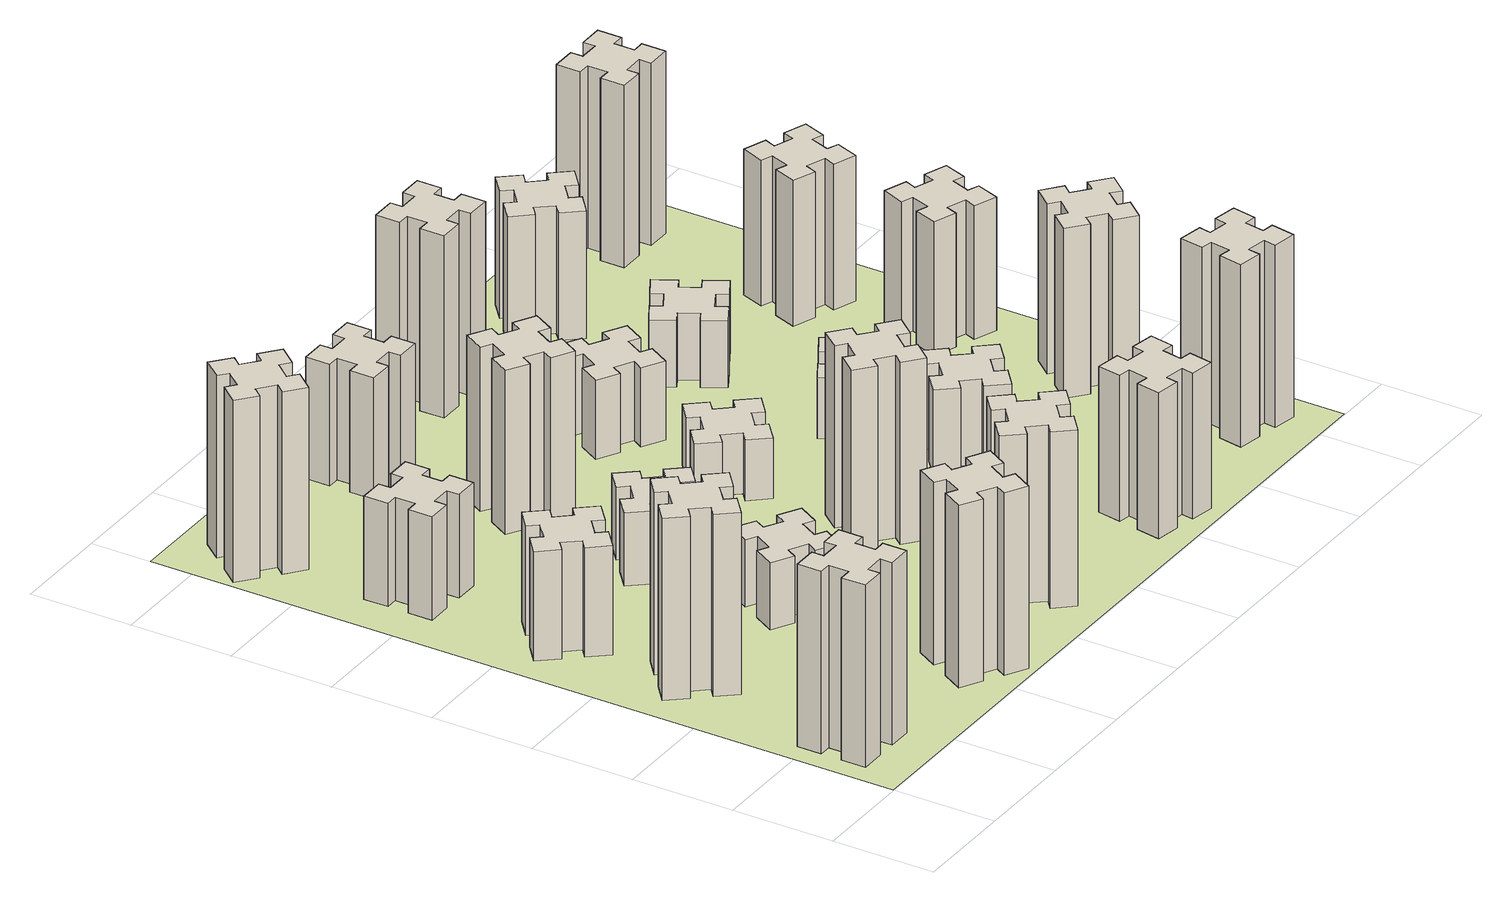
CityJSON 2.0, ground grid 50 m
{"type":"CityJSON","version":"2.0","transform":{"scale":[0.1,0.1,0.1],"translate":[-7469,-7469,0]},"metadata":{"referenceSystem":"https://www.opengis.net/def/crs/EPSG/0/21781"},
"CityObjects":{
"building1":{"type":"Building","attributes":{"class":"1000","function":"1000","usage":"1000","yearOfConstruction":2016,"roofType":"1000","measuredHeight":90,"storeysAboveGround":30,"storeysBelowGround":0},"geometry":[{"type":"Solid","lod":"1","boundaries":[[[[0,1,2,3,4,5,6,7,8,9,10,11,12,13,14,15,16,17,18,19]],[[17,16,20,21]],[[16,15,22,20]],[[15,14,23,22]],[[14,13,24,23]],[[13,12,25,24]],[[12,11,26,25]],[[11,10,27,26]],[[10,9,28,27]],[[9,8,29,28]],[[8,7,30,29]],[[7,6,31,30]],[[6,5,32,31]],[[5,4,33,32]],[[4,3,34,33]],[[3,2,35,34]],[[2,1,36,35]],[[1,0,37,36]],[[0,19,38,37]],[[19,18,39,38]],[[18,17,21,39]],[[24,25,26,27,28,29,30,31,32,33,34,35,36,37,38,39,21,20,22,23]]]]}]},
"building2":{"type":"Building","attributes":{"class":"1000","function":"1000","usage":"1000","yearOfConstruction":2016,"roofType":"1000","measuredHeight":90,"storeysAboveGround":30,"storeysBelowGround":0},"geometry":[{"type":"Solid","lod":"1","boundaries":[[[[40,41,42,43,44,45,46,47,48,49,50,51,52,53,54,55,56,57,58,59]],[[57,56,60,61]],[[56,55,62,60]],[[55,54,63,62]],[[54,53,64,63]],[[53,52,65,64]],[[52,51,66,65]],[[51,50,67,66]],[[50,49,68,67]],[[49,48,69,68]],[[48,47,70,69]],[[47,46,71,70]],[[46,45,72,71]],[[45,44,73,72]],[[44,43,74,73]],[[43,42,75,74]],[[42,41,76,75]],[[41,40,77,76]],[[40,59,78,77]],[[59,58,79,78]],[[58,57,61,79]],[[64,65,66,67,68,69,70,71,72,73,74,75,76,77,78,79,61,60,62,63]]]]}]},
"building3":{"type":"Building","attributes":{"class":"1000","function":"1000","usage":"1000","yearOfConstruction":2016,"roofType":"1000","measuredHeight":54,"storeysAboveGround":30,"storeysBelowGround":0},"geometry":[{"type":"Solid","lod":"1","boundaries":[[[[80,81,82,83,84,85,86,87,88,89,90,91,92,93,94,95,96,97,98,99]],[[97,96,100,101]],[[96,95,102,100]],[[95,94,103,102]],[[94,93,104,103]],[[93,92,105,104]],[[92,91,106,105]],[[91,90,107,106]],[[90,89,108,107]],[[89,88,109,108]],[[88,87,110,109]],[[87,86,111,110]],[[86,85,112,111]],[[85,84,113,112]],[[84,83,114,113]],[[83,82,115,114]],[[82,81,116,115]],[[81,80,117,116]],[[80,99,118,117]],[[99,98,119,118]],[[98,97,101,119]],[[104,105,106,107,108,109,110,111,112,113,114,115,116,117,118,119,101,100,102,103]]]]}]},
"building4":{"type":"Building","attributes":{"class":"1000","function":"1000","usage":"1000","yearOfConstruction":2016,"roofType":"1000","measuredHeight":51,"storeysAboveGround":30,"storeysBelowGround":0},"geometry":[{"type":"Solid","lod":"1","boundaries":[[[[120,121,122,123,124,125,126,127,128,129,130,131,132,133,134,135,136,137,138,139]],[[137,136,140,141]],[[136,135,142,140]],[[135,134,143,142]],[[134,133,144,143]],[[133,132,145,144]],[[132,131,146,145]],[[131,130,147,146]],[[130,129,148,147]],[[129,128,149,148]],[[128,127,150,149]],[[127,126,151,150]],[[126,125,152,151]],[[125,124,153,152]],[[124,123,154,153]],[[123,122,155,154]],[[122,121,156,155]],[[121,120,157,156]],[[120,139,158,157]],[[139,138,159,158]],[[138,137,141,159]],[[144,145,146,147,148,149,150,151,152,153,154,155,156,157,158,159,141,140,142,143]]]]}]},
"building5":{"type":"Building","attributes":{"class":"1000","function":"1000","usage":"1000","yearOfConstruction":2016,"roofType":"1000","measuredHeight":90,"storeysAboveGround":30,"storeysBelowGround":0},"geometry":[{"type":"Solid","lod":"1","boundaries":[[[[160,161,162,163,164,165,166,167,168,169,170,171,172,173,174,175,176,177,178,179]],[[177,176,180,181]],[[176,175,182,180]],[[175,174,183,182]],[[174,173,184,183]],[[173,172,185,184]],[[172,171,186,185]],[[171,170,187,186]],[[170,169,188,187]],[[169,168,189,188]],[[168,167,190,189]],[[167,166,191,190]],[[166,165,192,191]],[[165,164,193,192]],[[164,163,194,193]],[[163,162,195,194]],[[162,161,196,195]],[[161,160,197,196]],[[160,179,198,197]],[[179,178,199,198]],[[178,177,181,199]],[[184,185,186,187,188,189,190,191,192,193,194,195,196,197,198,199,181,180,182,183]]]]}]},
"building6":{"type":"Building","attributes":{"class":"1000","function":"1000","usage":"1000","yearOfConstruction":2016,"roofType":"1000","measuredHeight":90,"storeysAboveGround":30,"storeysBelowGround":0},"geometry":[{"type":"Solid","lod":"1","boundaries":[[[[200,201,202,203,204,205,206,207,208,209,210,211,212,213,214,215,216,217,218,219]],[[217,216,220,221]],[[216,215,222,220]],[[215,214,223,222]],[[214,213,224,223]],[[213,212,225,224]],[[212,211,226,225]],[[211,210,227,226]],[[210,209,228,227]],[[209,208,229,228]],[[208,207,230,229]],[[207,206,231,230]],[[206,205,232,231]],[[205,204,233,232]],[[204,203,234,233]],[[203,202,235,234]],[[202,201,236,235]],[[201,200,237,236]],[[200,219,238,237]],[[219,218,239,238]],[[218,217,221,239]],[[224,225,226,227,228,229,230,231,232,233,234,235,236,237,238,239,221,220,222,223]]]]}]},
"building7":{"type":"Building","attributes":{"class":"1000","function":"1000","usage":"1000","yearOfConstruction":2016,"roofType":"1000","measuredHeight":33,"storeysAboveGround":30,"storeysBelowGround":0},"geometry":[{"type":"Solid","lod":"1","boundaries":[[[[240,241,242,243,244,245,246,247,248,249,250,251,252,253,254,255,256,257,258,259]],[[257,256,260,261]],[[256,255,262,260]],[[255,254,263,262]],[[254,253,264,263]],[[253,252,265,264]],[[252,251,266,265]],[[251,250,267,266]],[[250,249,268,267]],[[249,248,269,268]],[[248,247,270,269]],[[247,246,271,270]],[[246,245,272,271]],[[245,244,273,272]],[[244,243,274,273]],[[243,242,275,274]],[[242,241,276,275]],[[241,240,277,276]],[[240,259,278,277]],[[259,258,279,278]],[[258,257,261,279]],[[264,265,266,267,268,269,270,271,272,273,274,275,276,277,278,279,261,260,262,263]]]]}]},
"building8":{"type":"Building","attributes":{"class":"1000","function":"1000","usage":"1000","yearOfConstruction":2016,"roofType":"1000","measuredHeight":36,"storeysAboveGround":30,"storeysBelowGround":0},"geometry":[{"type":"Solid","lod":"1","boundaries":[[[[280,281,282,283,284,285,286,287,288,289,290,291,292,293,294,295,296,297,298,299]],[[297,296,300,301]],[[296,295,302,300]],[[295,294,303,302]],[[294,293,304,303]],[[293,292,305,304]],[[292,291,306,305]],[[291,290,307,306]],[[290,289,308,307]],[[289,288,309,308]],[[288,287,310,309]],[[287,286,311,310]],[[286,285,312,311]],[[285,284,313,312]],[[284,283,314,313]],[[283,282,315,314]],[[282,281,316,315]],[[281,280,317,316]],[[280,299,318,317]],[[299,298,319,318]],[[298,297,301,319]],[[304,305,306,307,308,309,310,311,312,313,314,315,316,317,318,319,301,300,302,303]]]]}]},
"building9":{"type":"Building","attributes":{"class":"1000","function":"1000","usage":"1000","yearOfConstruction":2016,"roofType":"1000","measuredHeight":87,"storeysAboveGround":30,"storeysBelowGround":0},"geometry":[{"type":"Solid","lod":"1","boundaries":[[[[320,321,322,323,324,325,326,327,328,329,330,331,332,333,334,335,336,337,338,339]],[[337,336,340,341]],[[336,335,342,340]],[[335,334,343,342]],[[334,333,344,343]],[[333,332,345,344]],[[332,331,346,345]],[[331,330,347,346]],[[330,329,348,347]],[[329,328,349,348]],[[328,327,350,349]],[[327,326,351,350]],[[326,325,352,351]],[[325,324,353,352]],[[324,323,354,353]],[[323,322,355,354]],[[322,321,356,355]],[[321,320,357,356]],[[320,339,358,357]],[[339,338,359,358]],[[338,337,341,359]],[[344,345,346,347,348,349,350,351,352,353,354,355,356,357,358,359,341,340,342,343]]]]}]},
"building10":{"type":"Building","attributes":{"class":"1000","function":"1000","usage":"1000","yearOfConstruction":2016,"roofType":"1000","measuredHeight":81,"storeysAboveGround":30,"storeysBelowGround":0},"geometry":[{"type":"Solid","lod":"1","boundaries":[[[[360,361,362,363,364,365,366,367,368,369,370,371,372,373,374,375,376,377,378,379]],[[377,376,380,381]],[[376,375,382,380]],[[375,374,383,382]],[[374,373,384,383]],[[373,372,385,384]],[[372,371,386,385]],[[371,370,387,386]],[[370,369,388,387]],[[369,368,389,388]],[[368,367,390,389]],[[367,366,391,390]],[[366,365,392,391]],[[365,364,393,392]],[[364,363,394,393]],[[363,362,395,394]],[[362,361,396,395]],[[361,360,397,396]],[[360,379,398,397]],[[379,378,399,398]],[[378,377,381,399]],[[384,385,386,387,388,389,390,391,392,393,394,395,396,397,398,399,381,380,382,383]]]]}]},
"building11":{"type":"Building","attributes":{"class":"1000","function":"1000","usage":"1000","yearOfConstruction":2016,"roofType":"1000","measuredHeight":60,"storeysAboveGround":30,"storeysBelowGround":0},"geometry":[{"type":"Solid","lod":"1","boundaries":[[[[400,401,402,403,404,405,406,407,408,409,410,411,412,413,414,415,416,417,418,419]],[[417,416,420,421]],[[416,415,422,420]],[[415,414,423,422]],[[414,413,424,423]],[[413,412,425,424]],[[412,411,426,425]],[[411,410,427,426]],[[410,409,428,427]],[[409,408,429,428]],[[408,407,430,429]],[[407,406,431,430]],[[406,405,432,431]],[[405,404,433,432]],[[404,403,434,433]],[[403,402,435,434]],[[402,401,436,435]],[[401,400,437,436]],[[400,419,438,437]],[[419,418,439,438]],[[418,417,421,439]],[[424,425,426,427,428,429,430,431,432,433,434,435,436,437,438,439,421,420,422,423]]]]}]},
"building12":{"type":"Building","attributes":{"class":"1000","function":"1000","usage":"1000","yearOfConstruction":2016,"roofType":"1000","measuredHeight":90,"storeysAboveGround":30,"storeysBelowGround":0},"geometry":[{"type":"Solid","lod":"1","boundaries":[[[[440,441,442,443,444,445,446,447,448,449,450,451,452,453,454,455,456,457,458,459]],[[457,456,460,461]],[[456,455,462,460]],[[455,454,463,462]],[[454,453,464,463]],[[453,452,465,464]],[[452,451,466,465]],[[451,450,467,466]],[[450,449,468,467]],[[449,448,469,468]],[[448,447,470,469]],[[447,446,471,470]],[[446,445,472,471]],[[445,444,473,472]],[[444,443,474,473]],[[443,442,475,474]],[[442,441,476,475]],[[441,440,477,476]],[[440,459,478,477]],[[459,458,479,478]],[[458,457,461,479]],[[464,465,466,467,468,469,470,471,472,473,474,475,476,477,478,479,461,460,462,463]]]]}]},
"building13":{"type":"Building","attributes":{"class":"1000","function":"1000","usage":"1000","yearOfConstruction":2016,"roofType":"1000","measuredHeight":30,"storeysAboveGround":30,"storeysBelowGround":0},"geometry":[{"type":"Solid","lod":"1","boundaries":[[[[480,481,482,483,484,485,486,487,488,489,490,491,492,493,494,495,496,497,498,499]],[[497,496,500,501]],[[496,495,502,500]],[[495,494,503,502]],[[494,493,504,503]],[[493,492,505,504]],[[492,491,506,505]],[[491,490,507,506]],[[490,489,508,507]],[[489,488,509,508]],[[488,487,510,509]],[[487,486,511,510]],[[486,485,512,511]],[[485,484,513,512]],[[484,483,514,513]],[[483,482,515,514]],[[482,481,516,515]],[[481,480,517,516]],[[480,499,518,517]],[[499,498,519,518]],[[498,497,501,519]],[[504,505,506,507,508,509,510,511,512,513,514,515,516,517,518,519,501,500,502,503]]]]}]},
"building14":{"type":"Building","attributes":{"class":"1000","function":"1000","usage":"1000","yearOfConstruction":2016,"roofType":"1000","measuredHeight":72,"storeysAboveGround":30,"storeysBelowGround":0},"geometry":[{"type":"Solid","lod":"1","boundaries":[[[[520,521,522,523,524,525,526,527,528,529,530,531,532,533,534,535,536,537,538,539]],[[537,536,540,541]],[[536,535,542,540]],[[535,534,543,542]],[[534,533,544,543]],[[533,532,545,544]],[[532,531,546,545]],[[531,530,547,546]],[[530,529,548,547]],[[529,528,549,548]],[[528,527,550,549]],[[527,526,551,550]],[[526,525,552,551]],[[525,524,553,552]],[[524,523,554,553]],[[523,522,555,554]],[[522,521,556,555]],[[521,520,557,556]],[[520,539,558,557]],[[539,538,559,558]],[[538,537,541,559]],[[544,545,546,547,548,549,550,551,552,553,554,555,556,557,558,559,541,540,542,543]]]]}]},
"building15":{"type":"Building","attributes":{"class":"1000","function":"1000","usage":"1000","yearOfConstruction":2016,"roofType":"1000","measuredHeight":39,"storeysAboveGround":30,"storeysBelowGround":0},"geometry":[{"type":"Solid","lod":"1","boundaries":[[[[560,561,562,563,564,565,566,567,568,569,570,571,572,573,574,575,576,577,578,579]],[[577,576,580,581]],[[576,575,582,580]],[[575,574,583,582]],[[574,573,584,583]],[[573,572,585,584]],[[572,571,586,585]],[[571,570,587,586]],[[570,569,588,587]],[[569,568,589,588]],[[568,567,590,589]],[[567,566,591,590]],[[566,565,592,591]],[[565,564,593,592]],[[564,563,594,593]],[[563,562,595,594]],[[562,561,596,595]],[[561,560,597,596]],[[560,579,598,597]],[[579,578,599,598]],[[578,577,581,599]],[[584,585,586,587,588,589,590,591,592,593,594,595,596,597,598,599,581,580,582,583]]]]}]},
"building16":{"type":"Building","attributes":{"class":"1000","function":"1000","usage":"1000","yearOfConstruction":2016,"roofType":"1000","measuredHeight":90,"storeysAboveGround":30,"storeysBelowGround":0},"geometry":[{"type":"Solid","lod":"1","boundaries":[[[[600,601,602,603,604,605,606,607,608,609,610,611,612,613,614,615,616,617,618,619]],[[617,616,620,621]],[[616,615,622,620]],[[615,614,623,622]],[[614,613,624,623]],[[613,612,625,624]],[[612,611,626,625]],[[611,610,627,626]],[[610,609,628,627]],[[609,608,629,628]],[[608,607,630,629]],[[607,606,631,630]],[[606,605,632,631]],[[605,604,633,632]],[[604,603,634,633]],[[603,602,635,634]],[[602,601,636,635]],[[601,600,637,636]],[[600,619,638,637]],[[619,618,639,638]],[[618,617,621,639]],[[624,625,626,627,628,629,630,631,632,633,634,635,636,637,638,639,621,620,622,623]]]]}]},
"building17":{"type":"Building","attributes":{"class":"1000","function":"1000","usage":"1000","yearOfConstruction":2016,"roofType":"1000","measuredHeight":42,"storeysAboveGround":30,"storeysBelowGround":0},"geometry":[{"type":"Solid","lod":"1","boundaries":[[[[640,641,642,643,644,645,646,647,648,649,650,651,652,653,654,655,656,657,658,659]],[[657,656,660,661]],[[656,655,662,660]],[[655,654,663,662]],[[654,653,664,663]],[[653,652,665,664]],[[652,651,666,665]],[[651,650,667,666]],[[650,649,668,667]],[[649,648,669,668]],[[648,647,670,669]],[[647,646,671,670]],[[646,645,672,671]],[[645,644,673,672]],[[644,643,674,673]],[[643,642,675,674]],[[642,641,676,675]],[[641,640,677,676]],[[640,659,678,677]],[[659,658,679,678]],[[658,657,661,679]],[[664,665,666,667,668,669,670,671,672,673,674,675,676,677,678,679,661,660,662,663]]]]}]},
"building18":{"type":"Building","attributes":{"class":"1000","function":"1000","usage":"1000","yearOfConstruction":2016,"roofType":"1000","measuredHeight":30,"storeysAboveGround":30,"storeysBelowGround":0},"geometry":[{"type":"Solid","lod":"1","boundaries":[[[[680,681,682,683,684,685,686,687,688,689,690,691,692,693,694,695,696,697,698,699]],[[697,696,700,701]],[[696,695,702,700]],[[695,694,703,702]],[[694,693,704,703]],[[693,692,705,704]],[[692,691,706,705]],[[691,690,707,706]],[[690,689,708,707]],[[689,688,709,708]],[[688,687,710,709]],[[687,686,711,710]],[[686,685,712,711]],[[685,684,713,712]],[[684,683,714,713]],[[683,682,715,714]],[[682,681,716,715]],[[681,680,717,716]],[[680,699,718,717]],[[699,698,719,718]],[[698,697,701,719]],[[704,705,706,707,708,709,710,711,712,713,714,715,716,717,718,719,701,700,702,703]]]]}]},
"building19":{"type":"Building","attributes":{"class":"1000","function":"1000","usage":"1000","yearOfConstruction":2016,"roofType":"1000","measuredHeight":33,"storeysAboveGround":30,"storeysBelowGround":0},"geometry":[{"type":"Solid","lod":"1","boundaries":[[[[720,721,722,723,724,725,726,727,728,729,730,731,732,733,734,735,736,737,738,739]],[[737,736,740,741]],[[736,735,742,740]],[[735,734,743,742]],[[734,733,744,743]],[[733,732,745,744]],[[732,731,746,745]],[[731,730,747,746]],[[730,729,748,747]],[[729,728,749,748]],[[728,727,750,749]],[[727,726,751,750]],[[726,725,752,751]],[[725,724,753,752]],[[724,723,754,753]],[[723,722,755,754]],[[722,721,756,755]],[[721,720,757,756]],[[720,739,758,757]],[[739,738,759,758]],[[738,737,741,759]],[[744,745,746,747,748,749,750,751,752,753,754,755,756,757,758,759,741,740,742,743]]]]}]},
"building20":{"type":"Building","attributes":{"class":"1000","function":"1000","usage":"1000","yearOfConstruction":2016,"roofType":"1000","measuredHeight":90,"storeysAboveGround":30,"storeysBelowGround":0},"geometry":[{"type":"Solid","lod":"1","boundaries":[[[[760,761,762,763,764,765,766,767,768,769,770,771,772,773,774,775,776,777,778,779]],[[777,776,780,781]],[[776,775,782,780]],[[775,774,783,782]],[[774,773,784,783]],[[773,772,785,784]],[[772,771,786,785]],[[771,770,787,786]],[[770,769,788,787]],[[769,768,789,788]],[[768,767,790,789]],[[767,766,791,790]],[[766,765,792,791]],[[765,764,793,792]],[[764,763,794,793]],[[763,762,795,794]],[[762,761,796,795]],[[761,760,797,796]],[[760,779,798,797]],[[779,778,799,798]],[[778,777,781,799]],[[784,785,786,787,788,789,790,791,792,793,794,795,796,797,798,799,781,780,782,783]]]]}]},
"building21":{"type":"Building","attributes":{"class":"1000","function":"1000","usage":"1000","yearOfConstruction":2016,"roofType":"1000","measuredHeight":63,"storeysAboveGround":30,"storeysBelowGround":0},"geometry":[{"type":"Solid","lod":"1","boundaries":[[[[800,801,802,803,804,805,806,807,808,809,810,811,812,813,814,815,816,817,818,819]],[[817,816,820,821]],[[816,815,822,820]],[[815,814,823,822]],[[814,813,824,823]],[[813,812,825,824]],[[812,811,826,825]],[[811,810,827,826]],[[810,809,828,827]],[[809,808,829,828]],[[808,807,830,829]],[[807,806,831,830]],[[806,805,832,831]],[[805,804,833,832]],[[804,803,834,833]],[[803,802,835,834]],[[802,801,836,835]],[[801,800,837,836]],[[800,819,838,837]],[[819,818,839,838]],[[818,817,821,839]],[[824,825,826,827,828,829,830,831,832,833,834,835,836,837,838,839,821,820,822,823]]]]}]},
"building22":{"type":"Building","attributes":{"class":"1000","function":"1000","usage":"1000","yearOfConstruction":2016,"roofType":"1000","measuredHeight":84,"storeysAboveGround":30,"storeysBelowGround":0},"geometry":[{"type":"Solid","lod":"1","boundaries":[[[[840,841,842,843,844,845,846,847,848,849,850,851,852,853,854,855,856,857,858,859]],[[857,856,860,861]],[[856,855,862,860]],[[855,854,863,862]],[[854,853,864,863]],[[853,852,865,864]],[[852,851,866,865]],[[851,850,867,866]],[[850,849,868,867]],[[849,848,869,868]],[[848,847,870,869]],[[847,846,871,870]],[[846,845,872,871]],[[845,844,873,872]],[[844,843,874,873]],[[843,842,875,874]],[[842,841,876,875]],[[841,840,877,876]],[[840,859,878,877]],[[859,858,879,878]],[[858,857,861,879]],[[864,865,866,867,868,869,870,871,872,873,874,875,876,877,878,879,861,860,862,863]]]]}]},
"building23":{"type":"Building","attributes":{"class":"1000","function":"1000","usage":"1000","yearOfConstruction":2016,"roofType":"1000","measuredHeight":66,"storeysAboveGround":30,"storeysBelowGround":0},"geometry":[{"type":"Solid","lod":"1","boundaries":[[[[880,881,882,883,884,885,886,887,888,889,890,891,892,893,894,895,896,897,898,899]],[[897,896,900,901]],[[896,895,902,900]],[[895,894,903,902]],[[894,893,904,903]],[[893,892,905,904]],[[892,891,906,905]],[[891,890,907,906]],[[890,889,908,907]],[[889,888,909,908]],[[888,887,910,909]],[[887,886,911,910]],[[886,885,912,911]],[[885,884,913,912]],[[884,883,914,913]],[[883,882,915,914]],[[882,881,916,915]],[[881,880,917,916]],[[880,899,918,917]],[[899,898,919,918]],[[898,897,901,919]],[[904,905,906,907,908,909,910,911,912,913,914,915,916,917,918,919,901,900,902,903]]]]}]},
"building24":{"type":"Building","attributes":{"class":"1000","function":"1000","usage":"1000","yearOfConstruction":2016,"roofType":"1000","measuredHeight":72,"storeysAboveGround":30,"storeysBelowGround":0},"geometry":[{"type":"Solid","lod":"1","boundaries":[[[[920,921,922,923,924,925,926,927,928,929,930,931,932,933,934,935,936,937,938,939]],[[937,936,940,941]],[[936,935,942,940]],[[935,934,943,942]],[[934,933,944,943]],[[933,932,945,944]],[[932,931,946,945]],[[931,930,947,946]],[[930,929,948,947]],[[929,928,949,948]],[[928,927,950,949]],[[927,926,951,950]],[[926,925,952,951]],[[925,924,953,952]],[[924,923,954,953]],[[923,922,955,954]],[[922,921,956,955]],[[921,920,957,956]],[[920,939,958,957]],[[939,938,959,958]],[[938,937,941,959]],[[944,945,946,947,948,949,950,951,952,953,954,955,956,957,958,959,941,940,942,943]]]]}]},
"building25":{"type":"Building","attributes":{"class":"1000","function":"1000","usage":"1000","yearOfConstruction":2016,"roofType":"1000","measuredHeight":90,"storeysAboveGround":30,"storeysBelowGround":0},"geometry":[{"type":"Solid","lod":"1","boundaries":[[[[960,961,962,963,964,965,966,967,968,969,970,971,972,973,974,975,976,977,978,979]],[[977,976,980,981]],[[976,975,982,980]],[[975,974,983,982]],[[974,973,984,983]],[[973,972,985,984]],[[972,971,986,985]],[[971,970,987,986]],[[970,969,988,987]],[[969,968,989,988]],[[968,967,990,989]],[[967,966,991,990]],[[966,965,992,991]],[[965,964,993,992]],[[964,963,994,993]],[[963,962,995,994]],[[962,961,996,995]],[[961,960,997,996]],[[960,979,998,997]],[[979,978,999,998]],[[978,977,981,999]],[[984,985,986,987,988,989,990,991,992,993,994,995,996,997,998,999,981,980,982,983]]]]}]},
"landuse1":{"type":"LandUse","attributes":{"name":"plot1","function":"1010"},"geometry":[{"type":"MultiSurface","lod":"1","boundaries":[[[1000,1001,1002,1003]]]}]}
},
"vertices":[
[165,425,0],[165,325,0],[105,325,0],[105,205,0],[225,205,0],[225,265,0],[325,265,0],[325,205,0],[445,205,0],[445,325,0],[385,325,0],[385,425,0],[445,425,0],[445,545,0],[325,545,0],[325,485,0],[225,485,0],[225,545,0],[105,545,0],[105,425,0],[225,485,900],[225,545,900],[325,485,900],[325,545,900],[445,545,900],[445,425,900],[385,425,900],[385,325,900],[445,325,900],[445,205,900],[325,205,900],[325,265,900],[225,265,900],[225,205,900],[105,205,900],[105,325,900],[165,325,900],[165,425,900],[105,425,900],[105,545,900],
[492,1248,0],[427,1324,0],[473,1363,0],[396,1455,0],[304,1378,0],[343,1332,0],[266,1267,0],[228,1313,0],[136,1236,0],[213,1144,0],[259,1183,0],[323,1106,0],[277,1068,0],[354,976,0],[446,1053,0],[408,1099,0],[484,1163,0],[523,1117,0],[615,1194,0],[538,1286,0],[484,1163,900],[523,1117,900],[408,1099,900],[446,1053,900],[354,976,900],[277,1068,900],[323,1106,900],[259,1183,900],[213,1144,900],[136,1236,900],[228,1313,900],[266,1267,900],[343,1332,900],[304,1378,900],[396,1455,900],[473,1363,900],[427,1324,900],[492,1248,900],[538,1286,900],[615,1194,900],
[492,1888,0],[427,1964,0],[473,2003,0],[396,2095,0],[304,2018,0],[343,1972,0],[266,1907,0],[228,1953,0],[136,1876,0],[213,1784,0],[259,1823,0],[323,1746,0],[277,1708,0],[354,1616,0],[446,1693,0],[408,1739,0],[484,1803,0],[523,1757,0],[615,1834,0],[538,1926,0],[484,1803,540],[523,1757,540],[408,1739,540],[446,1693,540],[354,1616,540],[277,1708,540],[323,1746,540],[259,1823,540],[213,1784,540],[136,1876,540],[228,1953,540],[266,1907,540],[343,1972,540],[304,2018,540],[396,2095,540],[473,2003,540],[427,1964,540],[492,1888,540],[538,1926,540],[615,1834,540],
[485,2545,0],[485,2645,0],[545,2645,0],[545,2765,0],[425,2765,0],[425,2705,0],[325,2705,0],[325,2765,0],[205,2765,0],[205,2645,0],[265,2645,0],[265,2545,0],[205,2545,0],[205,2425,0],[325,2425,0],[325,2485,0],[425,2485,0],[425,2425,0],[545,2425,0],[545,2545,0],[425,2485,510],[425,2425,510],[325,2485,510],[325,2425,510],[205,2425,510],[205,2545,510],[265,2545,510],[265,2645,510],[205,2645,510],[205,2765,510],[325,2765,510],[325,2705,510],[425,2705,510],[425,2765,510],[545,2765,510],[545,2645,510],[485,2645,510],[485,2545,510],[545,2545,510],[545,2425,510],
[1214,346,0],[1127,396,0],[1157,448,0],[1053,508,0],[993,404,0],[1045,374,0],[995,287,0],[943,317,0],[883,213,0],[987,153,0],[1017,205,0],[1104,155,0],[1074,103,0],[1178,43,0],[1238,147,0],[1186,177,0],[1236,264,0],[1288,234,0],[1348,338,0],[1244,398,0],[1236,264,900],[1288,234,900],[1186,177,900],[1238,147,900],[1178,43,900],[1074,103,900],[1104,155,900],[1017,205,900],[987,153,900],[883,213,900],[943,317,900],[995,287,900],[1045,374,900],[993,404,900],[1053,508,900],[1157,448,900],[1127,396,900],[1214,346,900],[1244,398,900],[1348,338,900],
[384,3387,0],[308,3452,0],[346,3498,0],[254,3575,0],[177,3483,0],[223,3444,0],[159,3368,0],[113,3406,0],[36,3314,0],[128,3237,0],[166,3283,0],[243,3219,0],[204,3173,0],[296,3096,0],[373,3188,0],[327,3226,0],[392,3303,0],[438,3264,0],[515,3356,0],[423,3433,0],[392,3303,900],[438,3264,900],[327,3226,900],[373,3188,900],[296,3096,900],[204,3173,900],[243,3219,900],[166,3283,900],[128,3237,900],[36,3314,900],[113,3406,900],[159,3368,900],[223,3444,900],[177,3483,900],[254,3575,900],[346,3498,900],[308,3452,900],[384,3387,900],[423,3433,900],[515,3356,900],
[1186,1117,0],[1236,1204,0],[1288,1174,0],[1348,1278,0],[1244,1338,0],[1214,1286,0],[1127,1336,0],[1157,1388,0],[1053,1448,0],[993,1344,0],[1045,1314,0],[995,1227,0],[943,1257,0],[883,1153,0],[987,1093,0],[1017,1145,0],[1104,1095,0],[1074,1043,0],[1178,983,0],[1238,1087,0],[1104,1095,330],[1074,1043,330],[1017,1145,330],[987,1093,330],[883,1153,330],[943,1257,330],[995,1227,330],[1045,1314,330],[993,1344,330],[1053,1448,330],[1157,1388,330],[1127,1336,330],[1214,1286,330],[1244,1338,330],[1348,1278,330],[1288,1174,330],[1236,1204,330],[1186,1117,330],[1238,1087,330],[1178,983,330],
[1083,1972,0],[1006,1907,0],[968,1953,0],[876,1876,0],[953,1784,0],[999,1823,0],[1063,1746,0],[1017,1708,0],[1094,1616,0],[1186,1693,0],[1148,1739,0],[1224,1803,0],[1263,1757,0],[1355,1834,0],[1278,1926,0],[1232,1888,0],[1167,1964,0],[1213,2003,0],[1136,2095,0],[1044,2018,0],[1167,1964,360],[1213,2003,360],[1232,1888,360],[1278,1926,360],[1355,1834,360],[1263,1757,360],[1224,1803,360],[1148,1739,360],[1186,1693,360],[1094,1616,360],[1017,1708,360],[1063,1746,360],[999,1823,360],[953,1784,360],[876,1876,360],[968,1953,360],[1006,1907,360],[1083,1972,360],[1044,2018,360],[1136,2095,360],
[1639,343,0],[1703,266,0],[1657,228,0],[1734,136,0],[1826,213,0],[1788,259,0],[1864,323,0],[1903,277,0],[1995,354,0],[1918,446,0],[1872,408,0],[1807,484,0],[1853,523,0],[1776,615,0],[1684,538,0],[1723,492,0],[1646,427,0],[1608,473,0],[1516,396,0],[1593,304,0],[1646,427,870],[1608,473,870],[1723,492,870],[1684,538,870],[1776,615,870],[1853,523,870],[1807,484,870],[1872,408,870],[1918,446,870],[1995,354,870],[1903,277,870],[1864,323,870],[1788,259,870],[1826,213,870],[1734,136,870],[1657,228,870],[1703,266,870],[1639,343,870],[1593,304,870],[1516,396,870],
[1314,2666,0],[1227,2716,0],[1257,2768,0],[1153,2828,0],[1093,2724,0],[1145,2694,0],[1095,2607,0],[1043,2637,0],[983,2533,0],[1087,2473,0],[1117,2525,0],[1204,2475,0],[1174,2423,0],[1278,2363,0],[1338,2467,0],[1286,2497,0],[1336,2584,0],[1388,2554,0],[1448,2658,0],[1344,2718,0],[1336,2584,810],[1388,2554,810],[1286,2497,810],[1338,2467,810],[1278,2363,810],[1174,2423,810],[1204,2475,810],[1117,2525,810],[1087,2473,810],[983,2533,810],[1043,2637,810],[1095,2607,810],[1145,2694,810],[1093,2724,810],[1153,2828,810],[1257,2768,810],[1227,2716,810],[1314,2666,810],[1344,2718,810],[1448,2658,810],
[1065,3225,0],[1165,3225,0],[1165,3165,0],[1285,3165,0],[1285,3285,0],[1225,3285,0],[1225,3385,0],[1285,3385,0],[1285,3505,0],[1165,3505,0],[1165,3445,0],[1065,3445,0],[1065,3505,0],[945,3505,0],[945,3385,0],[1005,3385,0],[1005,3285,0],[945,3285,0],[945,3165,0],[1065,3165,0],[1005,3285,600],[945,3285,600],[1005,3385,600],[945,3385,600],[945,3505,600],[1065,3505,600],[1065,3445,600],[1165,3445,600],[1165,3505,600],[1285,3505,600],[1285,3385,600],[1225,3385,600],[1225,3285,600],[1285,3285,600],[1285,3165,600],[1165,3165,600],[1165,3225,600],[1065,3225,600],[1065,3165,600],[945,3165,600],
[1803,1324,0],[1739,1248,0],[1693,1286,0],[1616,1194,0],[1708,1117,0],[1746,1163,0],[1823,1099,0],[1784,1053,0],[1876,976,0],[1953,1068,0],[1907,1106,0],[1972,1183,0],[2018,1144,0],[2095,1236,0],[2003,1313,0],[1964,1267,0],[1888,1332,0],[1926,1378,0],[1834,1455,0],[1757,1363,0],[1888,1332,900],[1926,1378,900],[1964,1267,900],[2003,1313,900],[2095,1236,900],[2018,1144,900],[1972,1183,900],[1907,1106,900],[1953,1068,900],[1876,976,900],[1784,1053,900],[1823,1099,900],[1746,1163,900],[1708,1117,900],[1616,1194,900],[1693,1286,900],[1739,1248,900],[1803,1324,900],[1757,1363,900],[1834,1455,900],
[1972,1988,0],[1907,2064,0],[1953,2103,0],[1876,2195,0],[1784,2118,0],[1823,2072,0],[1746,2007,0],[1708,2053,0],[1616,1976,0],[1693,1884,0],[1739,1923,0],[1803,1846,0],[1757,1808,0],[1834,1716,0],[1926,1793,0],[1888,1839,0],[1964,1903,0],[2003,1857,0],[2095,1934,0],[2018,2026,0],[1964,1903,300],[2003,1857,300],[1888,1839,300],[1926,1793,300],[1834,1716,300],[1757,1808,300],[1803,1846,300],[1739,1923,300],[1693,1884,300],[1616,1976,300],[1708,2053,300],[1746,2007,300],[1823,2072,300],[1784,2118,300],[1876,2195,300],[1953,2103,300],[1907,2064,300],[1972,1988,300],[2018,2026,300],[2095,1934,300],
[2496,344,0],[2478,245,0],[2419,256,0],[2398,137,0],[2517,117,0],[2527,176,0],[2625,158,0],[2615,99,0],[2733,78,0],[2754,197,0],[2695,207,0],[2712,305,0],[2771,295,0],[2792,413,0],[2674,434,0],[2664,375,0],[2565,392,0],[2576,451,0],[2457,472,0],[2437,354,0],[2565,392,720],[2576,451,720],[2664,375,720],[2674,434,720],[2792,413,720],[2771,295,720],[2712,305,720],[2695,207,720],[2754,197,720],[2733,78,720],[2615,99,720],[2625,158,720],[2527,176,720],[2517,117,720],[2398,137,720],[2419,256,720],[2478,245,720],[2496,344,720],[2437,354,720],[2457,472,720],
[2026,2497,0],[2076,2584,0],[2128,2554,0],[2188,2658,0],[2084,2718,0],[2054,2666,0],[1967,2716,0],[1997,2768,0],[1893,2828,0],[1833,2724,0],[1885,2694,0],[1835,2607,0],[1783,2637,0],[1723,2533,0],[1827,2473,0],[1857,2525,0],[1944,2475,0],[1914,2423,0],[2018,2363,0],[2078,2467,0],[1944,2475,390],[1914,2423,390],[1857,2525,390],[1827,2473,390],[1723,2533,390],[1783,2637,390],[1835,2607,390],[1885,2694,390],[1833,2724,390],[1893,2828,390],[1997,2768,390],[1967,2716,390],[2054,2666,390],[2084,2718,390],[2188,2658,390],[2128,2554,390],[2076,2584,390],[2026,2497,390],[2078,2467,390],[2018,2363,390],
[1965,3385,0],[1965,3485,0],[2025,3485,0],[2025,3605,0],[1905,3605,0],[1905,3545,0],[1805,3545,0],[1805,3605,0],[1685,3605,0],[1685,3485,0],[1745,3485,0],[1745,3385,0],[1685,3385,0],[1685,3265,0],[1805,3265,0],[1805,3325,0],[1905,3325,0],[1905,3265,0],[2025,3265,0],[2025,3385,0],[1905,3325,900],[1905,3265,900],[1805,3325,900],[1805,3265,900],[1685,3265,900],[1685,3385,900],[1745,3385,900],[1745,3485,900],[1685,3485,900],[1685,3605,900],[1805,3605,900],[1805,3545,900],[1905,3545,900],[1905,3605,900],[2025,3605,900],[2025,3485,900],[1965,3485,900],[1965,3385,900],[2025,3385,900],[2025,3265,900],
[2563,1332,0],[2486,1267,0],[2448,1313,0],[2356,1236,0],[2433,1144,0],[2479,1183,0],[2543,1106,0],[2497,1068,0],[2574,976,0],[2666,1053,0],[2628,1099,0],[2704,1163,0],[2743,1117,0],[2835,1194,0],[2758,1286,0],[2712,1248,0],[2647,1324,0],[2693,1363,0],[2616,1455,0],[2524,1378,0],[2647,1324,420],[2693,1363,420],[2712,1248,420],[2758,1286,420],[2835,1194,420],[2743,1117,420],[2704,1163,420],[2628,1099,420],[2666,1053,420],[2574,976,420],[2497,1068,420],[2543,1106,420],[2479,1183,420],[2433,1144,420],[2356,1236,420],[2448,1313,420],[2486,1267,420],[2563,1332,420],[2524,1378,420],[2616,1455,420],
[2475,1744,0],[2525,1657,0],[2473,1627,0],[2533,1523,0],[2637,1583,0],[2607,1635,0],[2694,1685,0],[2724,1633,0],[2828,1693,0],[2768,1797,0],[2716,1767,0],[2666,1854,0],[2718,1884,0],[2658,1988,0],[2554,1928,0],[2584,1876,0],[2497,1826,0],[2467,1878,0],[2363,1818,0],[2423,1714,0],[2497,1826,300],[2467,1878,300],[2584,1876,300],[2554,1928,300],[2658,1988,300],[2718,1884,300],[2666,1854,300],[2716,1767,300],[2768,1797,300],[2828,1693,300],[2724,1633,300],[2694,1685,300],[2607,1635,300],[2637,1583,300],[2533,1523,300],[2473,1627,300],[2525,1657,300],[2475,1744,300],[2423,1714,300],[2363,1818,300],
[2475,2584,0],[2525,2497,0],[2473,2467,0],[2533,2363,0],[2637,2423,0],[2607,2475,0],[2694,2525,0],[2724,2473,0],[2828,2533,0],[2768,2637,0],[2716,2607,0],[2666,2694,0],[2718,2724,0],[2658,2828,0],[2554,2768,0],[2584,2716,0],[2497,2666,0],[2467,2718,0],[2363,2658,0],[2423,2554,0],[2497,2666,330],[2467,2718,330],[2584,2716,330],[2554,2768,330],[2658,2828,330],[2718,2724,330],[2666,2694,330],[2716,2607,330],[2768,2637,330],[2828,2533,330],[2724,2473,330],[2694,2525,330],[2607,2475,330],[2637,2423,330],[2533,2363,330],[2473,2467,330],[2525,2497,330],[2475,2584,330],[2423,2554,330],[2363,2658,330],
[3504,475,0],[3405,492,0],[3416,551,0],[3297,572,0],[3277,454,0],[3336,444,0],[3318,345,0],[3259,356,0],[3238,237,0],[3357,217,0],[3367,276,0],[3465,258,0],[3455,199,0],[3573,178,0],[3594,297,0],[3535,307,0],[3552,405,0],[3611,395,0],[3632,513,0],[3514,534,0],[3552,405,900],[3611,395,900],[3535,307,900],[3594,297,900],[3573,178,900],[3455,199,900],[3465,258,900],[3367,276,900],[3357,217,900],[3238,237,900],[3259,356,900],[3318,345,900],[3336,444,900],[3277,454,900],[3297,572,900],[3416,551,900],[3405,492,900],[3504,475,900],[3514,534,900],[3632,513,900],
[2712,3368,0],[2647,3444,0],[2693,3483,0],[2616,3575,0],[2524,3498,0],[2563,3452,0],[2486,3387,0],[2448,3433,0],[2356,3356,0],[2433,3264,0],[2479,3303,0],[2543,3226,0],[2497,3188,0],[2574,3096,0],[2666,3173,0],[2628,3219,0],[2704,3283,0],[2743,3237,0],[2835,3314,0],[2758,3406,0],[2704,3283,630],[2743,3237,630],[2628,3219,630],[2666,3173,630],[2574,3096,630],[2497,3188,630],[2543,3226,630],[2479,3303,630],[2433,3264,630],[2356,3356,630],[2448,3433,630],[2486,3387,630],[2563,3452,630],[2524,3498,630],[2616,3575,630],[2693,3483,630],[2647,3444,630],[2712,3368,630],[2758,3406,630],[2835,3314,630],
[3487,1006,0],[3552,1083,0],[3598,1044,0],[3675,1136,0],[3583,1213,0],[3544,1167,0],[3468,1232,0],[3506,1278,0],[3414,1355,0],[3337,1263,0],[3383,1224,0],[3319,1148,0],[3273,1186,0],[3196,1094,0],[3288,1017,0],[3326,1063,0],[3403,999,0],[3364,953,0],[3456,876,0],[3533,968,0],[3403,999,840],[3364,953,840],[3326,1063,840],[3288,1017,840],[3196,1094,840],[3273,1186,840],[3319,1148,840],[3383,1224,840],[3337,1263,840],[3414,1355,840],[3506,1278,840],[3468,1232,840],[3544,1167,840],[3583,1213,840],[3675,1136,840],[3598,1044,840],[3552,1083,840],[3487,1006,840],[3533,968,840],[3456,876,840],
[3520,1942,0],[3426,1976,0],[3447,2032,0],[3334,2073,0],[3293,1960,0],[3349,1940,0],[3315,1846,0],[3259,1867,0],[3217,1754,0],[3330,1713,0],[3351,1769,0],[3445,1735,0],[3424,1679,0],[3537,1637,0],[3578,1750,0],[3522,1771,0],[3556,1865,0],[3612,1844,0],[3653,1957,0],[3540,1998,0],[3556,1865,660],[3612,1844,660],[3522,1771,660],[3578,1750,660],[3537,1637,660],[3424,1679,660],[3445,1735,660],[3351,1769,660],[3330,1713,660],[3217,1754,660],[3259,1867,660],[3315,1846,660],[3349,1940,660],[3293,1960,660],[3334,2073,660],[3447,2032,660],[3426,1976,660],[3520,1942,660],[3540,1998,660],[3653,1957,660],
[3420,2582,0],[3326,2616,0],[3347,2672,0],[3234,2713,0],[3193,2600,0],[3249,2580,0],[3215,2486,0],[3159,2507,0],[3117,2394,0],[3230,2353,0],[3251,2409,0],[3345,2375,0],[3324,2319,0],[3437,2277,0],[3478,2390,0],[3422,2411,0],[3456,2505,0],[3512,2484,0],[3553,2597,0],[3440,2638,0],[3456,2505,720],[3512,2484,720],[3422,2411,720],[3478,2390,720],[3437,2277,720],[3324,2319,720],[3345,2375,720],[3251,2409,720],[3230,2353,720],[3117,2394,720],[3159,2507,720],[3215,2486,720],[3249,2580,720],[3193,2600,720],[3234,2713,720],[3347,2672,720],[3326,2616,720],[3420,2582,720],[3440,2638,720],[3553,2597,720],
[3285,3325,0],[3385,3325,0],[3385,3265,0],[3505,3265,0],[3505,3385,0],[3445,3385,0],[3445,3485,0],[3505,3485,0],[3505,3605,0],[3385,3605,0],[3385,3545,0],[3285,3545,0],[3285,3605,0],[3165,3605,0],[3165,3485,0],[3225,3485,0],[3225,3385,0],[3165,3385,0],[3165,3265,0],[3285,3265,0],[3225,3385,900],[3165,3385,900],[3225,3485,900],[3165,3485,900],[3165,3605,900],[3285,3605,900],[3285,3545,900],[3385,3545,900],[3385,3605,900],[3505,3605,900],[3505,3485,900],[3445,3485,900],[3445,3385,900],[3505,3385,900],[3505,3265,900],[3385,3265,900],[3385,3325,900],[3285,3325,900],[3285,3265,900],[3165,3265,900],
[5,3705,0],[3705,3705,0],[3705,5,0],[5,5,0]
]}
